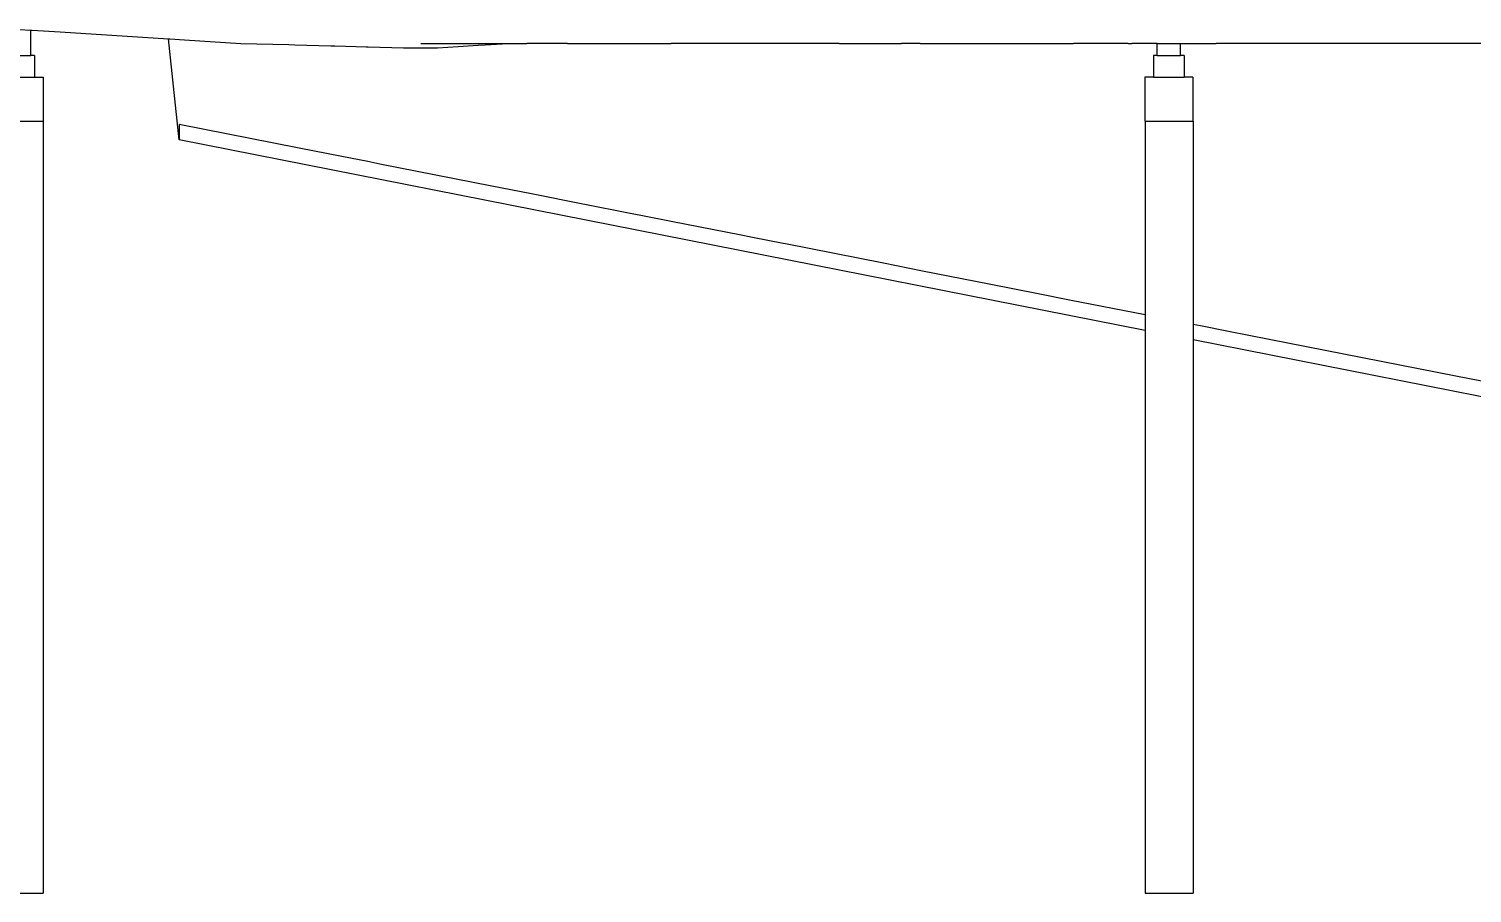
# Model space of a CAD drawing. Extents: x -49.7 to 49.7, y -10.2 to 18.8.
# Drawn here: x 4.64 to 23.33, y -10.2 to 1 of the extents above; entities that cross this region are included whole.
import ezdxf

# ---------------------------------------------------------------- set-up
doc = ezdxf.new("R2010")
doc.units = 0
doc.layers.get('0').update_dxf_attribs({"linetype": 'CONTINUOUS'})
doc.layers.add('SECTIONCUTEDGES', color=7, linetype='CONTINUOUS')

msp = doc.modelspace()

# ---------------------------------------------------------------- linework, layer by layer
for p, q in [((4.663, 0.656), (4.663, 0.983)), ((6.585, -0.438), (6.448, 0.872)), ((9.715, 0.812), (10.84, 0.812)), ((19.253, 0.656), (19.253, 0.812)), ((19.553, 0.656), (19.553, 0.812)), ((4.363, 0.656), (4.663, 0.656)), ((4.713, 0.656), (4.663, 0.656)), ((4.713, 0.656), (4.713, 0.375)), ((19.253, 0.656), (19.203, 0.656)), ((19.203, 0.656), (19.203, 0.375)), ((19.253, 0.656), (19.553, 0.656)), ((19.603, 0.656), (19.553, 0.656)), ((19.603, 0.656), (19.603, 0.375)), ((4.313, 0.375), (4.713, 0.375)), ((4.713, 0.375), (4.823, 0.375)), ((4.823, 0.375), (4.823, -0.195)), ((19.203, 0.375), (19.093, 0.375)), ((19.093, 0.375), (19.093, -0.195)), ((19.203, 0.375), (19.603, 0.375)), ((19.631, 0.375), (19.603, 0.375)), ((19.713, 0.375), (19.631, 0.375)), ((19.713, 0.375), (19.713, -0.195)), ((4.203, -0.195), (4.823, -0.195)), ((4.823, -0.195), (4.823, -10.195)), ((6.584, -0.238), (6.585, -0.438)), ((8.14, -0.545), (6.584, -0.238)), ((19.093, -0.195), (19.099, -0.195)), ((19.099, -0.195), (19.713, -0.195)), ((19.099, -0.195), (19.099, -1.105)), ((19.719, -0.195), (19.713, -0.195)), ((19.719, -0.195), (19.719, -1.186)), ((6.585, -0.438), (6.585, -0.438)), ((6.585, -0.438), (6.585, -0.438)), ((19.099, -2.906), (6.585, -0.438)), ((6.585, -0.438), (6.585, -0.438)), ((6.585, -0.438), (6.585, -0.438)), ((8.694, -0.654), (8.14, -0.545)), ((9.028, -0.72), (8.694, -0.654)), ((9.184, -0.751), (9.028, -0.72)), ((10.634, -1.037), (9.184, -0.751)), ((11.147, -1.138), (10.634, -1.037)), ((19.099, -1.105), (19.099, -2.706)), ((11.814, -1.269), (11.147, -1.138)), ((11.838, -1.274), (11.814, -1.269)), ((12.403, -1.386), (11.838, -1.274)), ((19.719, -1.186), (19.719, -1.811)), ((12.565, -1.417), (12.403, -1.386)), ((12.981, -1.5), (12.565, -1.417)), ((13.841, -1.669), (12.981, -1.5)), ((14.009, -1.702), (13.841, -1.669)), ((14.409, -1.781), (14.009, -1.702)), ((14.438, -1.787), (14.409, -1.781)), ((15.707, -2.037), (14.438, -1.787)), ((19.719, -1.811), (19.719, -2.192)), ((16.213, -2.137), (15.707, -2.037)), ((17.078, -2.308), (16.213, -2.137)), ((19.719, -2.192), (19.719, -2.829)), ((17.711, -2.432), (17.078, -2.308)), ((18.118, -2.513), (17.711, -2.432)), ((19.099, -2.706), (18.118, -2.513)), ((19.099, -2.706), (19.099, -2.906)), ((19.099, -2.906), (19.099, -10.195)), ((19.813, -2.847), (19.719, -2.829)), ((19.719, -2.829), (19.719, -3.028)), ((20.178, -2.919), (19.813, -2.847)), ((20.701, -3.022), (20.178, -2.919)), ((49.702, -8.941), (19.719, -3.028)), ((19.719, -3.028), (19.719, -10.195)), ((23.119, -3.499), (20.701, -3.022)), ((23.894, -3.652), (23.119, -3.499)), ((4.203, -10.195), (4.823, -10.195)), ((19.099, -10.195), (19.719, -10.195))]:
    msp.add_line(p, q)
at = {"layer": 'SECTIONCUTEDGES'}
for p, q in [((4.363, 0.999), (4.663, 0.983)), ((4.663, 0.983), (4.681, 0.982)), ((4.681, 0.982), (5.042, 0.961)), ((5.042, 0.961), (6.448, 0.872)), ((6.448, 0.872), (6.466, 0.87)), ((6.466, 0.87), (6.654, 0.859)), ((6.654, 0.859), (7.382, 0.812)), ((7.382, 0.812), (8.005, 0.795)), ((8.005, 0.795), (8.082, 0.793)), ((8.082, 0.793), (8.55, 0.781)), ((8.55, 0.781), (8.6, 0.779)), ((8.6, 0.779), (8.879, 0.772)), ((8.879, 0.772), (9.008, 0.768)), ((9.008, 0.768), (9.033, 0.767)), ((9.033, 0.767), (9.489, 0.755)), ((9.489, 0.755), (9.932, 0.752)), ((9.932, 0.752), (10.197, 0.77)), ((10.197, 0.77), (10.458, 0.787)), ((10.458, 0.787), (10.55, 0.793)), ((10.55, 0.793), (10.84, 0.812)), ((10.84, 0.812), (10.959, 0.812)), ((10.959, 0.812), (11.035, 0.812)), ((11.035, 0.812), (11.088, 0.812)), ((11.615, 0.812), (11.088, 0.812)), ((11.615, 0.812), (11.634, 0.812)), ((11.634, 0.812), (11.639, 0.812)), ((11.639, 0.812), (11.755, 0.812)), ((11.755, 0.812), (12.195, 0.812)), ((12.195, 0.812), (12.318, 0.812)), ((12.318, 0.812), (12.353, 0.812)), ((12.353, 0.812), (12.444, 0.812)), ((12.444, 0.812), (12.764, 0.812)), ((12.764, 0.812), (12.957, 0.812)), ((13.555, 0.812), (12.957, 0.812)), ((13.611, 0.812), (13.555, 0.812)), ((13.737, 0.812), (13.611, 0.812)), ((13.777, 0.812), (13.737, 0.812)), ((13.873, 0.812), (13.777, 0.812)), ((14.172, 0.812), (13.873, 0.812)), ((14.193, 0.812), (14.172, 0.812)), ((14.2, 0.812), (14.193, 0.812)), ((14.514, 0.812), (14.2, 0.812)), ((15.135, 0.812), (14.514, 0.812)), ((15.135, 0.812), (15.446, 0.812)), ((15.446, 0.812), (15.58, 0.812)), ((15.58, 0.812), (15.94, 0.812)), ((16.184, 0.812), (15.94, 0.812)), ((16.184, 0.812), (16.792, 0.812)), ((16.792, 0.812), (16.974, 0.812)), ((16.974, 0.812), (17.404, 0.812)), ((17.404, 0.812), (17.533, 0.812)), ((17.533, 0.812), (17.806, 0.812)), ((17.806, 0.812), (18.17, 0.812)), ((18.875, 0.812), (18.17, 0.812)), ((18.875, 0.812), (18.923, 0.812)), ((19.253, 0.812), (18.923, 0.812)), ((19.253, 0.812), (19.553, 0.812)), ((19.553, 0.812), (19.606, 0.812)), ((19.606, 0.812), (19.841, 0.812)), ((19.841, 0.812), (20.015, 0.812)), ((20.173, 0.812), (20.015, 0.812)), ((20.358, 0.812), (20.173, 0.812)), ((21.828, 0.812), (20.358, 0.812)), ((22.729, 0.812), (21.828, 0.812)), ((23.038, 0.812), (22.729, 0.812)), ((23.481, 0.812), (23.038, 0.812))]:
    msp.add_line(p, q, dxfattribs=at)

doc.saveas('drawing.dxf')
